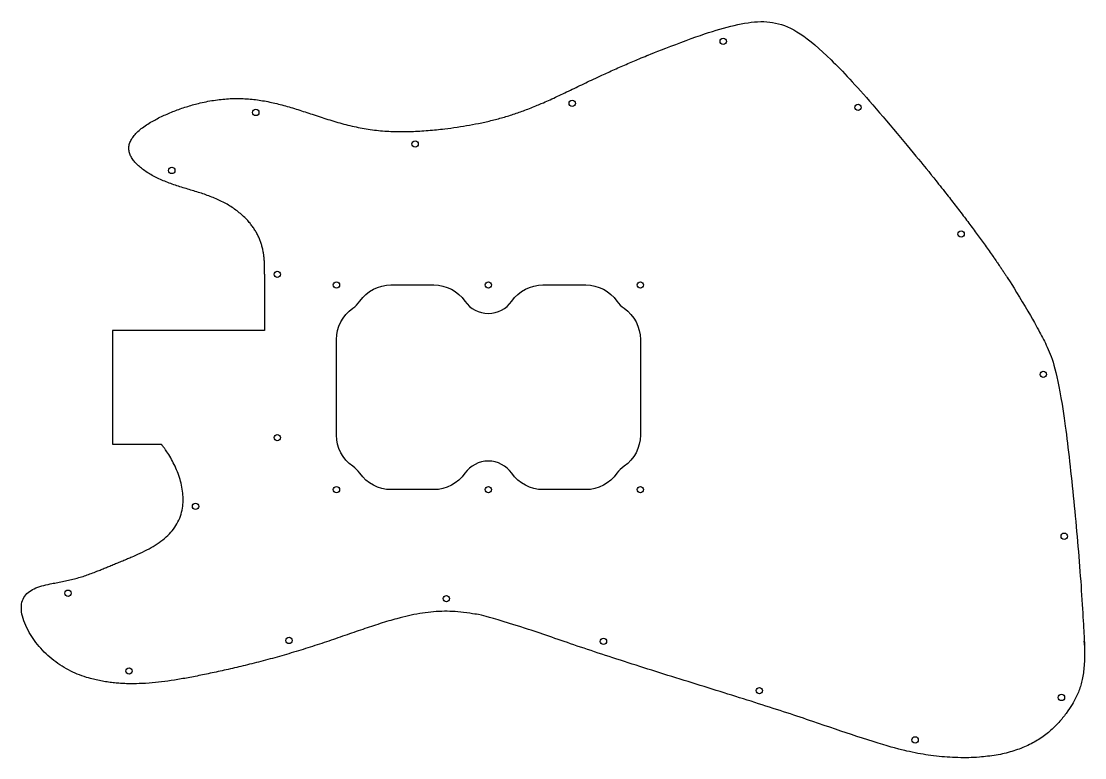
# Model space of a CAD drawing. Header units: inches. Extents: x -4.8 to 16.2, y -7.3 to 7.2.
import ezdxf

# ---------------------------------------------------------------- set-up
doc = ezdxf.new("R2010")
doc.units = ezdxf.units.IN
doc.header["$MEASUREMENT"] = 0

msp = doc.modelspace()

# ---------------------------------------------------------------- linework, layer by layer
msp.add_lwpolyline([(0, 2.233), (0, 1.125), (-3, 1.125), (-3, -1.125), (-2.042, -1.125)])
msp.add_lwpolyline([(2.495, 2.022), (3.341, 2.022, -0.245393), (3.956, 1.7, 0.522233), (4.88, 1.7, -0.245393), (5.495, 2.022), (6.341, 2.022, -0.245393), (6.956, 1.7, 0.088809), (7.097, 1.56, -0.245393), (7.418, 0.945), (7.418, -0.945, -0.245393), (7.097, -1.56, 0.088809), (6.956, -1.7, -0.245393), (6.341, -2.022), (5.495, -2.022, -0.245393), (4.88, -1.7, 0.522233), (3.956, -1.7, -0.245393), (3.341, -2.022), (2.495, -2.022, -0.245393), (1.88, -1.7, 0.088809), (1.74, -1.56, -0.245393), (1.418, -0.945), (1.418, 0.945, -0.245393), (1.74, 1.56, 0.088809), (1.88, 1.7, -0.245393)], format="xyb", close=True)
for centre in [(9.054, 6.834), (6.072, 5.61), (-0.174, 5.43), (11.716, 5.532), (2.972, 4.807), (-1.833, 4.284), (13.751, 3.028), (0.25, 2.233), (1.418, 2.022), (4.418, 2.022), (7.418, 2.022), (15.372, 0.255), (0.25, -0.994), (1.418, -2.022), (4.418, -2.022), (7.418, -2.022), (-1.364, -2.353), (15.786, -2.943), (-3.88, -4.069), (3.589, -4.176), (0.483, -5.002), (6.69, -5.021), (-2.677, -5.607), (9.767, -5.994), (15.731, -6.128), (12.843, -6.967)]:
    msp.add_circle(centre, 0.0625)
msp.add_open_spline([(0, 2.233), (0, 2.552), (0.004, 3.076), (-0.729, 3.824), (-2.052, 3.959), (-3.113, 4.743), (-2.034, 5.443), (-0.654, 5.836), (0.55, 5.578), (1.952, 4.969), (3.475, 5.061), (5.097, 5.327), (6.5, 6.157), (8.719, 7.031), (10.116, 7.442), (11.054, 6.818), (15.062, 1.946), (15.344, 0.726), (15.744, 0.779), (16.272, -5.597), (16.193, -5.809), (15.421, -7.4), (12.69, -7.413), (11.152, -6.574), (5.317, -4.996), (3.643, -3.953), (1.182, -5.183), (-1.446, -5.739), (-2.623, -5.962), (-4.357, -5.685), (-5.257, -3.851), (-3.789, -3.922), (-2.846, -3.336), (-0.917, -2.885), (-1.809, -1.381), (-2.042, -1.125)], degree=4, knots=[-1, -1, -1, -1, -1, -0.966329, -0.943484, -0.920641, -0.896627, -0.872741, -0.847008, -0.819248, -0.791226, -0.761989, -0.731067, -0.700892, -0.671555, -0.635438, -0.602396, -0.570963, -0.532193, -0.502718, -0.47298, -0.439956, -0.411588, -0.37443, -0.334408, -0.293269, -0.252163, -0.218365, -0.185874, -0.156361, -0.130621, -0.105894, -0.082051, -0.058597, 0, 0, 0, 0, 0])

doc.saveas('drawing.dxf')
